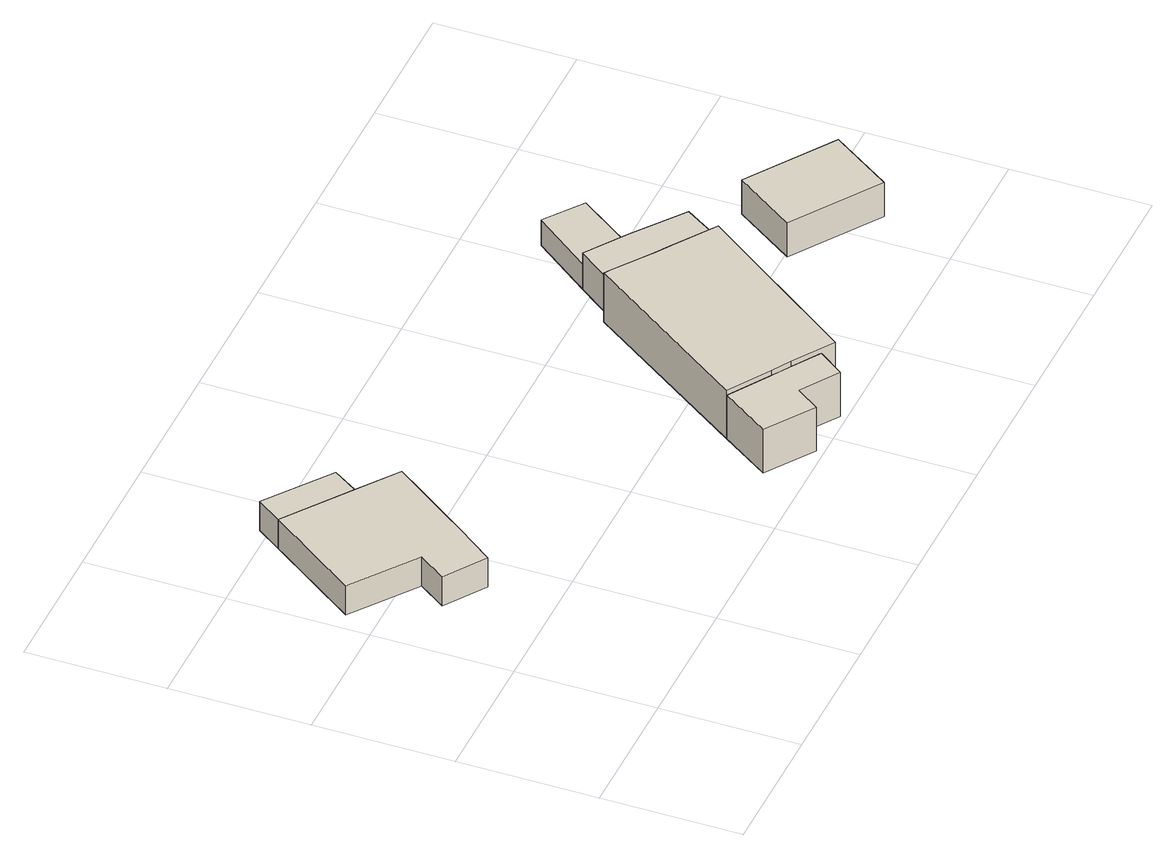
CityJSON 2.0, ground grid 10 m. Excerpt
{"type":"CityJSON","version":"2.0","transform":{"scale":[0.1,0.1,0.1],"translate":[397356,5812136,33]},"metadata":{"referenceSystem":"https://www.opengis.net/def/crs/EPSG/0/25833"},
"CityObjects":{
"building1":{"type":"Building","attributes":{"Gemeindeschluessel":"11000009","function":"31001_1010"},"address":[{"country":"Germany","locality":"Berlin","thoroughfareNumber":"150 (6)","thoroughfareName":"Königsheideweg"}],"children":["building1-1","building1-2"]},
"building1-1":{"type":"BuildingPart","attributes":{"BezugspunktDach":"2200","measuredHeight":2.39,"storeysAboveGround":1},"parents":["building1"],"geometry":[{"type":"Solid","lod":"1","boundaries":[[[[0,1,2,3,4,5,6,7,8,9]],[[10,11,12,13,14,15,16,17,18,19]],[[10,19,9,8]],[[12,11,7,6]],[[13,12,6,5]],[[14,13,5,4]],[[15,14,4,3]],[[16,15,3,2]],[[17,16,2,1]],[[18,17,1,0]],[[19,18,0,9]],[[11,10,8,7]]]]}]},
"building1-2":{"type":"BuildingPart","attributes":{"BezugspunktDach":"2200","measuredHeight":2.39,"storeysAboveGround":1},"parents":["building1"],"geometry":[{"type":"MultiSurface","lod":"1","boundaries":[[[7,20,21,8]],[[22,23,11,10]],[[22,10,8,21]],[[23,22,21,20]],[[11,23,20,7]],[[10,11,7,8,24]]]}]},
"building2":{"type":"Building","attributes":{"Gemeindeschluessel":"11000009","function":"31001_1310"},"address":[{"country":"Germany","locality":"Berlin","thoroughfareNumber":"150","thoroughfareName":"Königsheideweg"}],"children":["building2-1","building2-2","building2-3","building2-4"]},
"building2-1":{"type":"BuildingPart","attributes":{"BezugspunktDach":"2200","measuredHeight":4.51,"storeysAboveGround":1},"parents":["building2"],"geometry":[{"type":"MultiSurface","lod":"1","boundaries":[[[25,26,27,28,29,30,31,32,33]],[[34,35,36,37,38,39,40,41,42]],[[34,42,33,32]],[[35,34,32,31]],[[43,44,35,31,30]],[[45,46,47,46,43,36,30,29]],[[48,45,37,29,28]],[[39,38,28,27]],[[49,50,51,39,27,26]],[[52,53,49,26,25]],[[42,54,52,41,25,33]],[[36,35,44,43]],[[37,47,46,45]],[[36,43,46,47,55]],[[38,37,45,48]],[[40,51,50,49]],[[41,56,57,53,52]],[[57,40,49,53]],[[41,52,54,42]]]}]},
"building2-2":{"type":"BuildingPart","attributes":{"BezugspunktDach":"2200","measuredHeight":3.59,"storeysAboveGround":1},"parents":["building2"],"geometry":[{"type":"MultiSurface","lod":"1","boundaries":[[[58,59,60,50,53,54,61]],[[42,57,51,62,63,64,65]],[[42,65,61,54]],[[42,54,52,41,57]],[[57,40,51]],[[62,51,50,60]],[[63,62,60,59]],[[64,63,59,58]],[[65,64,58,61]],[[57,41,52,53]],[[51,40,49,50]],[[49,66,40,57,53]]]}]},
"building2-3":{"type":"BuildingPart","attributes":{"BezugspunktDach":"2200","measuredHeight":3.48,"storeysAboveGround":1},"parents":["building2"],"geometry":[{"type":"MultiSurface","lod":"1","boundaries":[[[46,48,67,68,69,44]],[[70,71,72,38,47,35]],[[70,35,44,69]],[[73,74,70,69,68]],[[72,71,68,67]],[[38,72,67,48]],[[71,70,74,73]],[[47,37,45,46]],[[38,48,45,75,37]],[[35,36,43,44,76]],[[47,46,43,36]]]}]},
"building2-4":{"type":"BuildingPart","attributes":{"BezugspunktDach":"2200","measuredHeight":2.13,"storeysAboveGround":1},"parents":["building2"],"geometry":[{"type":"Solid","lod":"1","boundaries":[[[[73,77,78,74]],[[79,80,71,70]],[[79,70,74,78]],[[80,79,78,77]],[[71,80,77,73]],[[70,71,73,74]]]]}]},
"building3":{"type":"Building","attributes":{"Gemeindeschluessel":"11000009","BezugspunktDach":"2200","function":"51009_1611","measuredHeight":2.82,"storeysAboveGround":0},"address":[{"country":"Germany","locality":"Berlin"}],"geometry":[{"type":"Solid","lod":"1","boundaries":[[[[81,82,83,84]],[[85,86,87,88]],[[85,88,84,83]],[[86,85,83,82]],[[87,86,82,81]],[[88,87,81,84]]]]}]}
},
"vertices":[
[54,186,37],[40,166,37],[69,146,37],[90,174,37],[97,184,37],[118,213,37],[131,231,37],[102,252,37],[55,286,37],[8,220,37],[55,286,13],[102,252,13],[131,231,13],[118,213,13],[97,184,13],[90,174,13],[69,146,13],[40,166,13],[54,186,13],[8,220,13],
[114,270,37],[68,304,37],[68,304,13],[114,270,13],[55,286,26],
[301,43,51],[314,35,51],[343,16,51],[426,131,51],[395,152,51],[383,160,51],[358,178,51],[353,181,51],[271,62,51],[353,181,11],[358,178,11],[383,160,11],[395,152,11],[426,131,11],[343,16,11],[314,35,11],[301,43,11],[271,62,11],[383,160,41],[358,178,41],[395,152,41],[391,155,41],[391,155,11],[426,131,41],[314,35,47],[334,22,47],[334,22,11],[301,43,47],[306,40,47],[271,62,47],[389,156,11],[302,42,11],[306,40,11],
[281,4,47],[293,21,47],[320,3,47],[247,27,47],[320,3,11],[293,21,11],[281,4,11],[247,27,11],[314,35,15],
[444,159,41],[408,186,41],[379,206,41],[379,206,11],[408,186,11],[444,159,11],[408,186,32],[379,206,32],[395,152,38],[358,178,21],
[438,228,32],[411,248,32],[411,248,11],[438,228,11],
[525,56,36],[555,100,36],[493,142,36],[463,98,36],[493,142,8],[555,100,8],[525,56,8],[463,98,8]
]}
